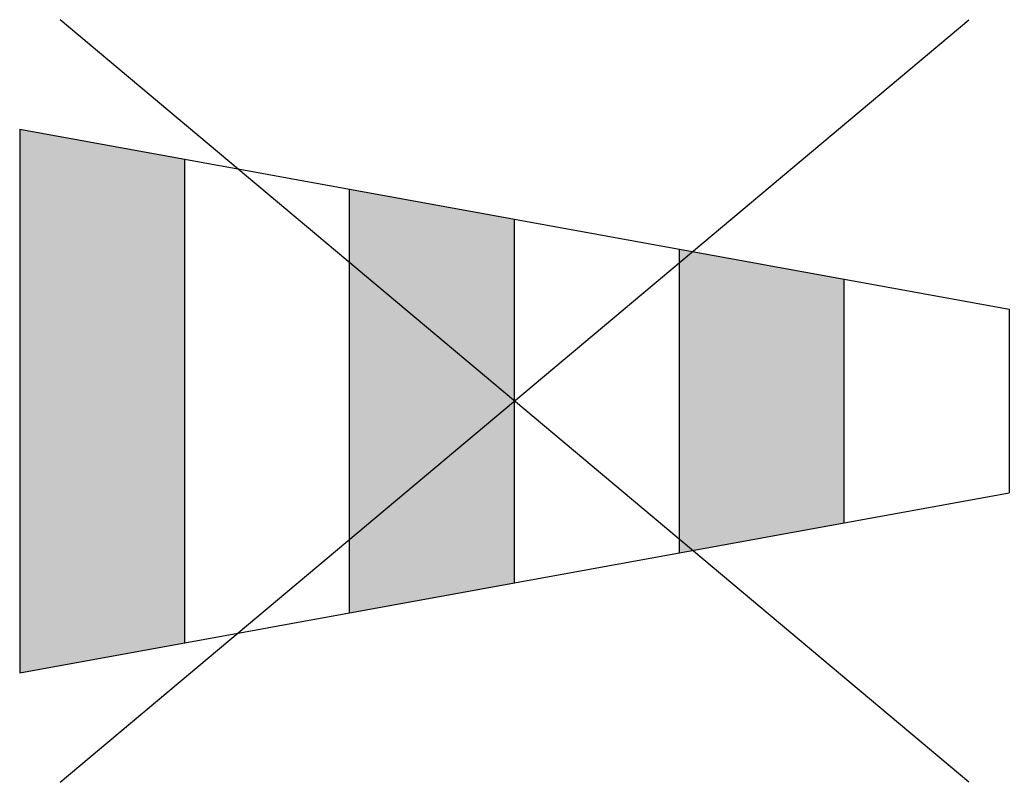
# Model space of a CAD drawing. Extents: x -2.28 to 2.28, y -1.75 to 1.75.
import ezdxf

# ---------------------------------------------------------------- set-up
doc = ezdxf.new("R2010")
doc.units = 0

msp = doc.modelspace()

# ---------------------------------------------------------------- hatches: boundary and pattern name
for points in [[(-2.2759, -1.25), (-1.5172, -1.1122), (-1.5172, 1.1122), (-2.2759, 1.25)], [(0, 0.8365), (-0.7586, 0.9743), (-0.7586, -0.9743), (0, -0.8365)], [(1.5172, 0.5608), (0.7586, 0.6986), (0.7586, -0.6986), (1.5172, -0.5608)]]:
    msp.add_hatch(color=256).paths.add_polyline_path(points)

# ---------------------------------------------------------------- linework, layer by layer
for p, q in [((-2.0894, -1.7532), (2.0894, 1.7532)), ((2.0894, -1.7532), (-2.0894, 1.7532)), ((-2.2759, 1.25), (2.2759, 0.4229)), ((-2.2759, 1.25), (-2.2759, -1.25)), ((-1.5172, -1.1122), (-1.5172, 1.1122)), ((-0.7586, -0.9743), (-0.7586, 0.9743)), ((0, -0.8365), (0, 0.8365)), ((0.7586, -0.6986), (0.7586, 0.6986)), ((1.5172, -0.5608), (1.5172, 0.5608)), ((2.2759, 0.4229), (2.2759, -0.4229)), ((-2.2759, -1.25), (2.2759, -0.4229))]:
    msp.add_line(p, q)

doc.saveas('drawing.dxf')
